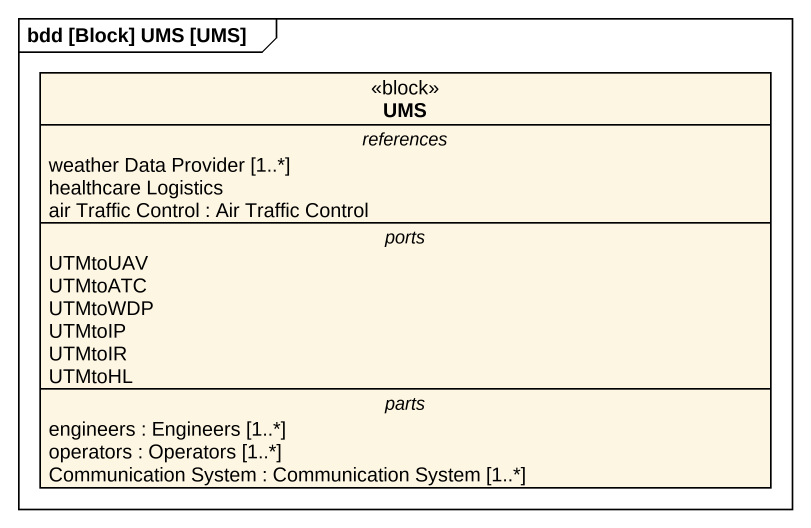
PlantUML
@startuml
mainframe bdd [Block] UMS [UMS]
hide circle
hide empty members
class UMS <<block>> {
  -- references --
  weather Data Provider [1..*]
  healthcare Logistics
  air Traffic Control : Air Traffic Control
  -- ports --
  UTMtoUAV
  UTMtoATC
  UTMtoWDP
  UTMtoIP
  UTMtoIR
  UTMtoHL
  -- parts --
  engineers : Engineers [1..*]
  operators : Operators [1..*]
  Communication System : Communication System [1..*]
}
@enduml
